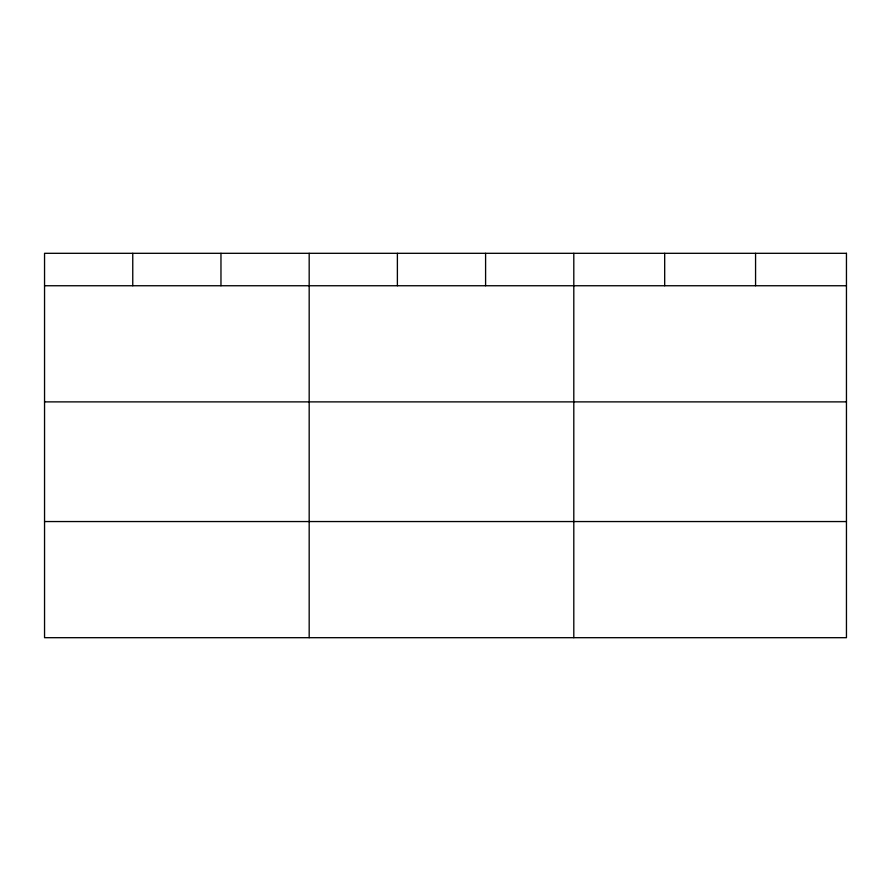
<?xml version="1.0" encoding="UTF-8"?>
<svg xmlns="http://www.w3.org/2000/svg" width="891" height="891" viewBox="0 0 891 891"><rect width="100%" height="100%" fill="white"/><g stroke="black" fill="none" stroke-linecap="round" stroke-linejoin="round"><path stroke-width="1.34" d="M44.55 285.744L846.45 285.744M44.55 401.886L846.45 401.886M44.55 521.547L846.45 521.547M755.568 253.311L755.568 285.744M664.686 253.311L664.686 285.744M573.804 253.311L573.804 637.689M485.595 253.311L485.595 285.744M397.386 253.311L397.386 285.744M309.177 253.311L309.177 637.689M220.968 253.311L220.968 285.744M132.759 253.311L132.759 285.744M846.45 253.311L44.55 253.311L44.55 637.689L846.45 637.689L846.45 253.311"/></g></svg>
